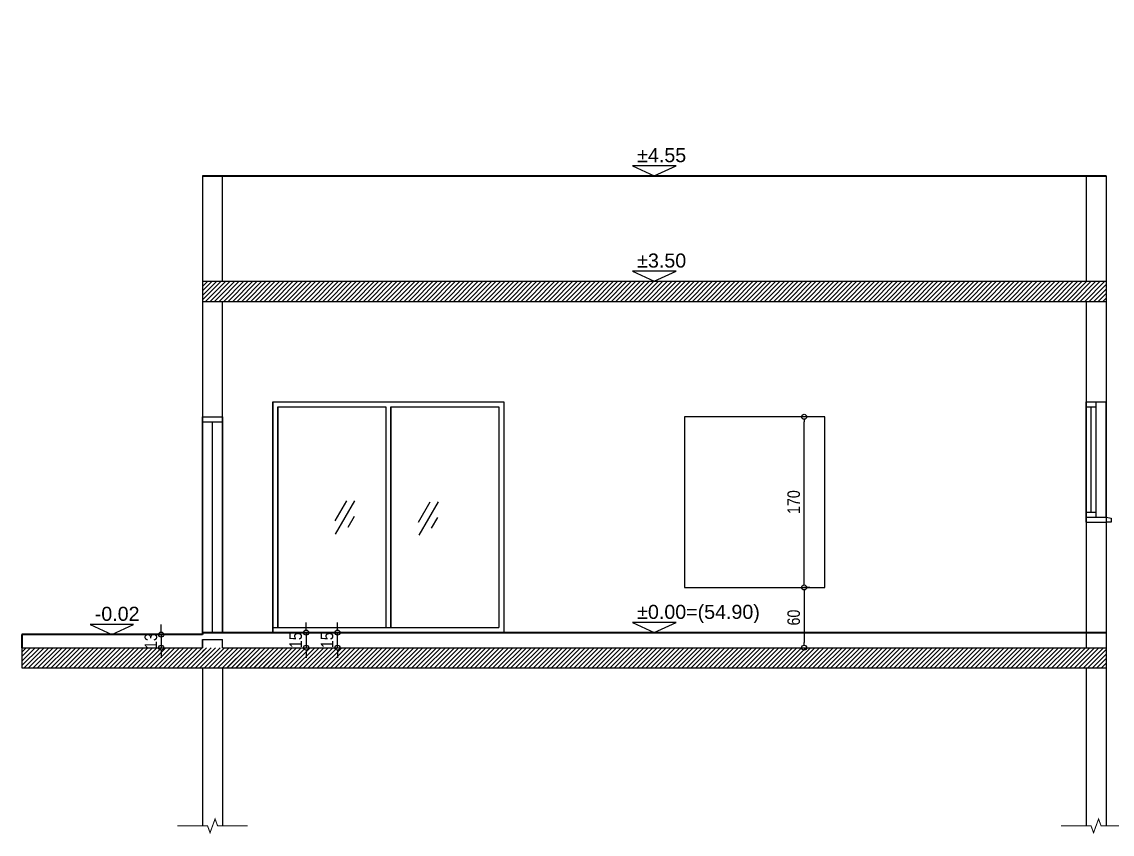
# Model space of a CAD drawing. Header units: millimetres. Extents: x 16987892 to 17014545, y 63475219 to 63484768.
# Drawn here: x 16993374 to 16994460, y 63480247 to 63481056 of the extents above; entities that cross this region are included whole.
import ezdxf

# ---------------------------------------------------------------- set-up
doc = ezdxf.new("R2010")
doc.units = ezdxf.units.MM
doc.header["$LTSCALE"] = 0.01
for name, color, linetype in [('A-DIM', 6, 'Continuous'), ('Dim-50', 8, 'Continuous'), ('DOOR', 4, 'Continuous'), ('Gray', 252, 'Continuous'), ('wall', 2, 'Continuous'), ('win', 2, 'Continuous'), ('Window', 6, 'Continuous')]:
    doc.layers.add(name, color=color, linetype=linetype)
doc.layers.add('MAB 2', color=160, linetype='Continuous', lineweight=40)
doc.styles.add('DIM', font='oron_.shx', dxfattribs={"width": 0.85})
doc.styles.get("Standard").update_dxf_attribs({"font": 'arial.ttf'})
doc.dimstyles.new('RIKI 1_50', dxfattribs={"dimscale": 5, "dimtxt": 2.5, "dimasz": 1, "dimexe": 0.1, "dimexo": 3, "dimgap": 0.8, "dimtad": 1, "dimdec": 1, "dimrnd": 1, "dimdsep": 46, "dimtxsty": 'DIM', "dimblk": 'DOTBLANK', "dimcen": 0.15, "dimdle": 0.1, "dimclrt": 7, "dimadec": 0, "dimazin": 0, "dimtfac": 1, "dimtdec": 1, "dimtix": 1, "dimtmove": 2, "dimatfit": 3, "dimfxl": 5, "dimfxlon": 1, "dimtolj": 1, "dimarcsym": 0})
pattern_1 = [(45, (0, 0), (-2.245064030267288, 2.245064030267288), [])]

# ---------------------------------------------------------------- blocks, each defined once
blk = doc.blocks.new('window-side')
at = {"layer": 'wall', "ltscale": 100}
for p, q in [((0, 115), (20, 115)), ((0, -5), (20, -5))]:
    blk.add_line(p, q, dxfattribs=at)
at = {"layer": 'Window', "ltscale": 100}
for p, q in [((0, 0), (0, 115)), ((0, 0), (0, 115)), ((0, 115), (0, 110)), ((0, 110), (10, 110)), ((5, 5.000000007450581), (5, 110.0000000074506)), ((10, 0), (10, 115)), ((20, 0), (20, 115)), ((0, 5), (10, 5)), ((0, -5), (0, 0)), ((0, 0), (20.00000000372529, 0)), ((20.00000000372529, 0), (25.00000000372529, -1)), ((25, -5), (20.00000000372529, -5)), ((25.00000000372529, -1), (25, -5))]:
    blk.add_line(p, q, dxfattribs=at)
blk = doc.blocks.new('door-side')
at = {"layer": 'DOOR', "ltscale": 100}
for p, q in [((0, 7.450580596923828e-09), (0, 215.0000000149012)), ((0, 215.0000000149012), (0, 210.0000000149012)), ((0, 210.0000000149012), (20, 210.0000000149012)), ((10, 7.450580596923828e-09), (10, 210.0000000149012)), ((20, 215.0000000149012), (20, 7.450580596923828e-09))]:
    blk.add_line(p, q, dxfattribs=at)
at = {"layer": 'wall', "ltscale": 100}
blk.add_line((0, 215.0000000149012), (20, 215.0000000149012), dxfattribs=at)
blk = doc.blocks.new('miflas')
blk.add_lwpolyline([(0, 0), (10.83179867773015, 5), (-10.83179867773015, 5)], close=True)
blk.add_attdef('MIFLAS', (-8.531264202272723, 6.840107099037596), '', height=7)
blk = doc.blocks.new('_DotBlank')
at = {"color": 0, "linetype": 'ByBlock', "lineweight": -2}
blk.add_line((-0.5, 0), (-1, 0), dxfattribs=at)
blk.add_circle((0, 0), 0.5, dxfattribs=at)
blk = doc.blocks.new('*D748')
at = {"layer": 'A-DIM', "color": 0, "lineweight": -2, "ltscale": 100, "transparency": 16777216}
for p, q in [((16994563.24559944, 63480412.7708822), (16994588.74559944, 63480412.7708822)), ((16994588.24559944, 63480407.7708822), (16994588.24559944, 63480260.29400101)), ((16994563.24559944, 63480255.29400101), (16994588.74559944, 63480255.29400101))]:
    blk.add_line(p, q, dxfattribs=at)
at = {"layer": 'DEFPOINTS', "color": 0, "ltscale": 100, "transparency": 16777216}
for p in [(16994453.87733543, 63480412.7708822), (16994453.87733543, 63480255.29400101), (16994588.24559944, 63480255.29400101)]:
    blk.add_point(p, dxfattribs=at)
at = {"layer": 'A-DIM', "color": 0, "lineweight": -2, "ltscale": 100, "transparency": 16777216, "xscale": 5, "yscale": 5, "zscale": 5}
for p, rotation in [((16994588.24559944, 63480412.7708822), 90), ((16994588.24559944, 63480255.29400101), 270)]:
    blk.add_blockref('_DotBlank', p, dxfattribs=dict(at, rotation=rotation))
at = {"layer": 'A-DIM', "color": 7, "ltscale": 100, "transparency": 16777216, "insert": (16994577.99559946, 63480334.03244159), "char_height": 12.5, "attachment_point": 5, "rotation": 90, "style": 'DIM'}
blk.add_mtext('\\A1;157', dxfattribs=at)
blk = doc.blocks.new('*D749')
at = {"layer": 'A-DIM', "color": 0, "lineweight": -2, "ltscale": 100, "transparency": 16777216}
for p, q in [((16994588.24559944, 63480437.77088221), (16994588.24559944, 63480442.77088221)), ((16994563.24559944, 63480432.77088221), (16994588.74559944, 63480432.77088221)), ((16994588.24559944, 63480412.7708822), (16994588.24559944, 63480432.77088221)), ((16994563.24559944, 63480412.7708822), (16994588.74559944, 63480412.7708822)), ((16994588.24559944, 63480407.7708822), (16994588.24559944, 63480402.7708822))]:
    blk.add_line(p, q, dxfattribs=at)
at = {"layer": 'DEFPOINTS', "color": 0, "ltscale": 100, "transparency": 16777216}
for p in [(16993553.87733543, 63480432.77088221), (16994588.24559944, 63480432.77088221), (16994453.87733543, 63480412.7708822)]:
    blk.add_point(p, dxfattribs=at)
at = {"layer": 'A-DIM', "color": 0, "lineweight": -2, "ltscale": 100, "transparency": 16777216, "xscale": 5, "yscale": 5, "zscale": 5}
for p, rotation in [((16994588.24559944, 63480432.77088221), 270), ((16994588.24559944, 63480412.7708822), 90)]:
    blk.add_blockref('_DotBlank', p, dxfattribs=dict(at, rotation=rotation))
at = {"layer": 'A-DIM', "color": 7, "ltscale": 100, "transparency": 16777216, "insert": (16994577.99559946, 63480422.77088219), "char_height": 12.5, "attachment_point": 5, "rotation": 90, "style": 'DIM'}
blk.add_mtext('\\A1;20', dxfattribs=at)
blk = doc.blocks.new('*D750')
at = {"layer": 'A-DIM', "color": 0, "lineweight": -2, "ltscale": 100, "transparency": 16777216}
for p, q in [((16993688.24559944, 63480452.7708822), (16993688.24559944, 63480457.7708822)), ((16993713.24559944, 63480447.7708822), (16993687.74559944, 63480447.7708822)), ((16993688.24559944, 63480432.77088221), (16993688.24559944, 63480447.7708822)), ((16993663.24559944, 63480432.77088221), (16993688.74559944, 63480432.77088221)), ((16993688.24559944, 63480427.77088221), (16993688.24559944, 63480422.77088221))]:
    blk.add_line(p, q, dxfattribs=at)
at = {"layer": 'DEFPOINTS', "color": 0, "ltscale": 100, "transparency": 16777216}
for p in [(16993688.24559944, 63480447.7708822), (16994453.87733543, 63480447.7708822), (16993553.87733543, 63480432.77088221)]:
    blk.add_point(p, dxfattribs=at)
at = {"layer": 'A-DIM', "color": 0, "lineweight": -2, "ltscale": 100, "transparency": 16777216, "xscale": 5, "yscale": 5, "zscale": 5}
for p, rotation in [((16993688.24559944, 63480447.7708822), 270), ((16993688.24559944, 63480432.77088221), 90)]:
    blk.add_blockref('_DotBlank', p, dxfattribs=dict(at, rotation=rotation))
at = {"layer": 'A-DIM', "color": 7, "ltscale": 100, "transparency": 16777216, "insert": (16993677.99559946, 63480440.27088219), "char_height": 12.5, "attachment_point": 5, "rotation": 90, "style": 'DIM'}
blk.add_mtext('\\A1;15', dxfattribs=at)
blk = doc.blocks.new('*D751')
at = {"layer": 'A-DIM', "color": 0, "lineweight": -2, "ltscale": 100, "transparency": 16777216}
for p, q in [((16994563.24559944, 63480777.7708822), (16994588.74559944, 63480777.7708822)), ((16994588.24559944, 63480772.7708822), (16994588.24559944, 63480452.7708822)), ((16994563.24559944, 63480447.7708822), (16994588.74559944, 63480447.7708822))]:
    blk.add_line(p, q, dxfattribs=at)
at = {"layer": 'DEFPOINTS', "color": 0, "ltscale": 100, "transparency": 16777216}
for p in [(16994453.87733543, 63480777.7708822), (16994453.87733543, 63480447.7708822), (16994588.24559944, 63480447.7708822)]:
    blk.add_point(p, dxfattribs=at)
at = {"layer": 'A-DIM', "color": 0, "lineweight": -2, "ltscale": 100, "transparency": 16777216, "xscale": 5, "yscale": 5, "zscale": 5}
for p, rotation in [((16994588.24559944, 63480777.7708822), 90), ((16994588.24559944, 63480447.7708822), 270)]:
    blk.add_blockref('_DotBlank', p, dxfattribs=dict(at, rotation=rotation))
at = {"layer": 'A-DIM', "color": 7, "ltscale": 100, "transparency": 16777216, "insert": (16994577.99559946, 63480612.77088218), "char_height": 12.5, "attachment_point": 5, "rotation": 90, "style": 'DIM'}
blk.add_mtext('\\A1;330', dxfattribs=at)
blk = doc.blocks.new('*D752')
at = {"layer": 'A-DIM', "color": 0, "lineweight": -2, "ltscale": 100, "transparency": 16777216}
for p, q in [((16994563.24559943, 63480777.7708822), (16994588.74559943, 63480777.7708822)), ((16994563.24559943, 63480777.77088221), (16994588.74559943, 63480777.77088221)), ((16994588.24559943, 63480782.77088221), (16994588.24559943, 63480787.77088221)), ((16994588.24559943, 63480777.7708822), (16994588.24559943, 63480777.77088221)), ((16994588.24559943, 63480772.7708822), (16994588.24559943, 63480767.7708822))]:
    blk.add_line(p, q, dxfattribs=at)
at = {"layer": 'DEFPOINTS', "color": 0, "ltscale": 100, "transparency": 16777216}
for p in [(16994433.87733543, 63480777.77088221), (16994453.87733543, 63480777.7708822), (16994588.24559943, 63480777.77088221)]:
    blk.add_point(p, dxfattribs=at)
at = {"layer": 'A-DIM', "color": 0, "lineweight": -2, "ltscale": 100, "transparency": 16777216, "xscale": 5, "yscale": 5, "zscale": 5}
for p, rotation in [((16994588.24559943, 63480777.77088221), 270), ((16994588.24559943, 63480777.7708822), 90)]:
    blk.add_blockref('_DotBlank', p, dxfattribs=dict(at, rotation=rotation))
at = {"layer": 'A-DIM', "color": 7, "ltscale": 100, "transparency": 16777216, "insert": (16994577.99559945, 63480777.77088219), "char_height": 12.5, "attachment_point": 5, "rotation": 90, "style": 'DIM'}
blk.add_mtext('\\A1;0', dxfattribs=at)
blk = doc.blocks.new('*D753')
at = {"layer": 'A-DIM', "color": 0, "lineweight": -2, "ltscale": 100, "transparency": 16777216}
for p, q in [((16994588.24559944, 63480802.7708822), (16994588.24559944, 63480807.7708822)), ((16994563.24559944, 63480797.7708822), (16994588.74559944, 63480797.7708822)), ((16994588.24559944, 63480797.7708822), (16994588.24559944, 63480777.77088221)), ((16994563.24559944, 63480777.77088221), (16994588.74559944, 63480777.77088221)), ((16994588.24559944, 63480772.77088221), (16994588.24559944, 63480767.77088221))]:
    blk.add_line(p, q, dxfattribs=at)
at = {"layer": 'DEFPOINTS', "color": 0, "ltscale": 100, "transparency": 16777216}
for p in [(16994453.87733543, 63480797.7708822), (16994433.87733543, 63480777.77088221), (16994588.24559944, 63480777.77088221)]:
    blk.add_point(p, dxfattribs=at)
at = {"layer": 'A-DIM', "color": 0, "lineweight": -2, "ltscale": 100, "transparency": 16777216, "xscale": 5, "yscale": 5, "zscale": 5}
for p, rotation in [((16994588.24559944, 63480797.7708822), 270), ((16994588.24559944, 63480777.77088221), 90)]:
    blk.add_blockref('_DotBlank', p, dxfattribs=dict(at, rotation=rotation))
at = {"layer": 'A-DIM', "color": 7, "ltscale": 100, "transparency": 16777216, "insert": (16994577.99559946, 63480787.77088219), "char_height": 12.5, "attachment_point": 5, "rotation": 90, "style": 'DIM'}
blk.add_mtext('\\A1;20', dxfattribs=at)
blk = doc.blocks.new('*D754')
at = {"layer": 'A-DIM', "color": 0, "lineweight": -2, "ltscale": 100, "transparency": 16777216}
for p, q in [((16994588.24559943, 63480802.77088221), (16994588.24559943, 63480807.77088221)), ((16994563.24559943, 63480797.7708822), (16994588.74559943, 63480797.7708822)), ((16994563.24559943, 63480797.77088221), (16994588.74559943, 63480797.77088221)), ((16994588.24559943, 63480797.7708822), (16994588.24559943, 63480797.77088221)), ((16994588.24559943, 63480792.7708822), (16994588.24559943, 63480787.7708822))]:
    blk.add_line(p, q, dxfattribs=at)
at = {"layer": 'DEFPOINTS', "color": 0, "ltscale": 100, "transparency": 16777216}
for p in [(16994433.87733543, 63480797.77088221), (16994453.87733543, 63480797.7708822), (16994588.24559943, 63480797.77088221)]:
    blk.add_point(p, dxfattribs=at)
at = {"layer": 'A-DIM', "color": 0, "lineweight": -2, "ltscale": 100, "transparency": 16777216, "xscale": 5, "yscale": 5, "zscale": 5}
for p, rotation in [((16994588.24559943, 63480797.77088221), 270), ((16994588.24559943, 63480797.7708822), 90)]:
    blk.add_blockref('_DotBlank', p, dxfattribs=dict(at, rotation=rotation))
at = {"layer": 'A-DIM', "color": 7, "ltscale": 100, "transparency": 16777216, "insert": (16994577.99559945, 63480797.77088219), "char_height": 12.5, "attachment_point": 5, "rotation": 90, "style": 'DIM'}
blk.add_mtext('\\A1;0', dxfattribs=at)
blk = doc.blocks.new('*D755')
at = {"layer": 'A-DIM', "color": 0, "lineweight": -2, "ltscale": 100, "transparency": 16777216}
for p, q in [((16994563.24559944, 63480902.7708822), (16994588.74559944, 63480902.7708822)), ((16994588.24559944, 63480897.7708822), (16994588.24559944, 63480802.77088221)), ((16994563.24559944, 63480797.77088221), (16994588.74559944, 63480797.77088221))]:
    blk.add_line(p, q, dxfattribs=at)
at = {"layer": 'DEFPOINTS', "color": 0, "ltscale": 100, "transparency": 16777216}
for p in [(16994453.87733543, 63480902.7708822), (16994433.87733543, 63480797.77088221), (16994588.24559944, 63480797.77088221)]:
    blk.add_point(p, dxfattribs=at)
at = {"layer": 'A-DIM', "color": 0, "lineweight": -2, "ltscale": 100, "transparency": 16777216, "xscale": 5, "yscale": 5, "zscale": 5}
for p, rotation in [((16994588.24559944, 63480902.7708822), 90), ((16994588.24559944, 63480797.77088221), 270)]:
    blk.add_blockref('_DotBlank', p, dxfattribs=dict(at, rotation=rotation))
at = {"layer": 'A-DIM', "color": 7, "ltscale": 100, "transparency": 16777216, "insert": (16994577.99559946, 63480850.27088219), "char_height": 12.5, "attachment_point": 5, "rotation": 90, "style": 'DIM'}
blk.add_mtext('\\A1;105', dxfattribs=at)
blk = doc.blocks.new('*D756')
at = {"layer": 'A-DIM', "color": 0, "lineweight": -2, "ltscale": 100, "transparency": 16777216}
for p, q in [((16994588.24559945, 63480907.77088221), (16994588.24559945, 63480912.77088221)), ((16994563.24559945, 63480902.7708822), (16994588.74559945, 63480902.7708822)), ((16994563.24559945, 63480902.77088221), (16994588.74559945, 63480902.77088221)), ((16994588.24559945, 63480902.7708822), (16994588.24559945, 63480902.77088221)), ((16994588.24559945, 63480897.7708822), (16994588.24559945, 63480892.7708822))]:
    blk.add_line(p, q, dxfattribs=at)
at = {"layer": 'DEFPOINTS', "color": 0, "ltscale": 100, "transparency": 16777216}
for p in [(16994433.87733543, 63480902.77088221), (16994453.87733543, 63480902.7708822), (16994588.24559945, 63480902.77088221)]:
    blk.add_point(p, dxfattribs=at)
at = {"layer": 'A-DIM', "color": 0, "lineweight": -2, "ltscale": 100, "transparency": 16777216, "xscale": 5, "yscale": 5, "zscale": 5}
for p, rotation in [((16994588.24559945, 63480902.77088221), 270), ((16994588.24559945, 63480902.7708822), 90)]:
    blk.add_blockref('_DotBlank', p, dxfattribs=dict(at, rotation=rotation))
at = {"layer": 'A-DIM', "color": 7, "ltscale": 100, "transparency": 16777216, "insert": (16996503.87733542, 63481365.60746995), "char_height": 12.5, "attachment_point": 5, "rotation": 90, "style": 'DIM'}
blk.add_mtext('\\A1;0', dxfattribs=at)
blk = doc.blocks.new('*D758')
at = {"layer": 'A-DIM', "color": 0, "lineweight": -2, "ltscale": 100, "transparency": 16777216}
for p, q in [((16993512.73620407, 63480450.83471788), (16993512.73620407, 63480455.83471788)), ((16993512.73620407, 63480445.83471788), (16993513.23620407, 63480445.83471788)), ((16993512.73620407, 63480445.83471788), (16993512.73620407, 63480432.77088221)), ((16993487.73620407, 63480432.77088221), (16993513.23620407, 63480432.77088221)), ((16993512.73620407, 63480427.77088221), (16993512.73620407, 63480422.77088221))]:
    blk.add_line(p, q, dxfattribs=at)
at = {"layer": 'DEFPOINTS', "color": 0, "ltscale": 100, "transparency": 16777216}
for p in [(16993512.73620405, 63480445.83471788), (16993396.95603091, 63480432.77088221), (16993512.73620407, 63480432.77088221)]:
    blk.add_point(p, dxfattribs=at)
at = {"layer": 'A-DIM', "color": 0, "lineweight": -2, "ltscale": 100, "transparency": 16777216, "xscale": 5, "yscale": 5, "zscale": 5}
for p, rotation in [((16993512.73620407, 63480445.83471788), 270), ((16993512.73620407, 63480432.77088221), 90)]:
    blk.add_blockref('_DotBlank', p, dxfattribs=dict(at, rotation=rotation))
at = {"layer": 'A-DIM', "color": 7, "ltscale": 100, "transparency": 16777216, "insert": (16993502.48620408, 63480439.30280002), "char_height": 12.5, "attachment_point": 5, "rotation": 90, "style": 'DIM'}
blk.add_mtext('\\A1;13', dxfattribs=at)
blk = doc.blocks.new('*D759')
at = {"layer": 'A-DIM', "color": 0, "lineweight": -2, "ltscale": 100, "transparency": 16777216}
for p, q in [((16993656.98479103, 63480452.7708822), (16993656.98479103, 63480457.7708822)), ((16993631.98479103, 63480447.7708822), (16993657.48479103, 63480447.7708822)), ((16993656.98479103, 63480447.7708822), (16993656.98479103, 63480432.77088221)), ((16993656.98479103, 63480432.77088221), (16993657.48479103, 63480432.77088221)), ((16993656.98479103, 63480427.77088221), (16993656.98479103, 63480422.77088221))]:
    blk.add_line(p, q, dxfattribs=at)
at = {"layer": 'DEFPOINTS', "color": 0, "ltscale": 100, "transparency": 16777216}
for p in [(16993553.87733543, 63480447.7708822), (16993656.98479103, 63480432.77088221), (16993656.98479103, 63480432.77088221)]:
    blk.add_point(p, dxfattribs=at)
at = {"layer": 'A-DIM', "color": 0, "lineweight": -2, "ltscale": 100, "transparency": 16777216, "xscale": 5, "yscale": 5, "zscale": 5}
for p, rotation in [((16993656.98479103, 63480447.7708822), 270), ((16993656.98479103, 63480432.77088221), 90)]:
    blk.add_blockref('_DotBlank', p, dxfattribs=dict(at, rotation=rotation))
at = {"layer": 'A-DIM', "color": 7, "ltscale": 100, "transparency": 16777216, "insert": (16993646.73479105, 63480440.27088219), "char_height": 12.5, "attachment_point": 5, "rotation": 90, "style": 'DIM'}
blk.add_mtext('\\A1;15', dxfattribs=at)
blk = doc.blocks.new('*D763')
at = {"layer": 'A-DIM', "color": 0, "lineweight": -2, "ltscale": 100, "transparency": 16777216}
for p, q in [((16994158.87733515, 63480662.77088221), (16994152.49898554, 63480662.77088221)), ((16994152.99898554, 63480497.77088221), (16994152.99898554, 63480657.77088221)), ((16994158.87733515, 63480492.77088221), (16994152.49898554, 63480492.77088221))]:
    blk.add_line(p, q, dxfattribs=at)
at = {"layer": 'DEFPOINTS', "color": 0, "ltscale": 100, "transparency": 16777216}
for p in [(16994152.99898554, 63480662.77088221), (16994173.87733515, 63480662.77088221), (16994173.87733515, 63480492.77088221)]:
    blk.add_point(p, dxfattribs=at)
at = {"layer": 'A-DIM', "color": 0, "lineweight": -2, "ltscale": 100, "transparency": 16777216, "xscale": 5, "yscale": 5, "zscale": 5}
for p, rotation in [((16994152.99898554, 63480662.77088221), 90), ((16994152.99898554, 63480492.77088221), 270)]:
    blk.add_blockref('_DotBlank', p, dxfattribs=dict(at, rotation=rotation))
at = {"layer": 'A-DIM', "color": 7, "ltscale": 100, "transparency": 16777216, "insert": (16994142.74898555, 63480577.77088219), "char_height": 12.5, "attachment_point": 5, "rotation": 90, "style": 'DIM'}
blk.add_mtext('\\A1;170', dxfattribs=at)
blk = doc.blocks.new('*D764')
at = {"layer": 'A-DIM', "color": 0, "lineweight": -2, "ltscale": 100, "transparency": 16777216}
for p, q in [((16994158.87733515, 63480492.77088221), (16994152.49898555, 63480492.77088221)), ((16994152.99898555, 63480487.77088221), (16994152.99898555, 63480437.7708822)), ((16994127.99898555, 63480432.7708822), (16994153.49898555, 63480432.7708822))]:
    blk.add_line(p, q, dxfattribs=at)
at = {"layer": 'DEFPOINTS', "color": 0, "ltscale": 100, "transparency": 16777216}
for p in [(16994173.87733515, 63480492.77088221), (16994013.87733543, 63480432.7708822), (16994152.99898555, 63480432.7708822)]:
    blk.add_point(p, dxfattribs=at)
at = {"layer": 'A-DIM', "color": 0, "lineweight": -2, "ltscale": 100, "transparency": 16777216, "xscale": 5, "yscale": 5, "zscale": 5}
for p, rotation in [((16994152.99898555, 63480492.77088221), 90), ((16994152.99898555, 63480432.7708822), 270)]:
    blk.add_blockref('_DotBlank', p, dxfattribs=dict(at, rotation=rotation))
at = {"layer": 'A-DIM', "color": 7, "ltscale": 100, "transparency": 16777216, "insert": (16994142.74898557, 63480462.77088219), "char_height": 12.5, "attachment_point": 5, "rotation": 90, "style": 'DIM'}
blk.add_mtext('\\A1;60', dxfattribs=at)

msp = doc.modelspace()

# ---------------------------------------------------------------- hatches: boundary and pattern name
at = {"layer": 'Gray', "ltscale": 100}
h = msp.add_hatch(dxfattribs=at)
h.set_pattern_fill('ANSI31', color=256)
h.set_pattern_definition(pattern_1)
h.paths.add_polyline_path([(16994453.87733542, 63480797.77088217), (16993553.87733542, 63480797.77088217), (16993553.87733542, 63480777.77088217), (16994453.87733542, 63480777.77088217)])
h = msp.add_hatch(dxfattribs=at)
h.set_pattern_fill('ANSI31', color=256)
h.set_pattern_definition(pattern_1)
h.paths.add_polyline_path([(16993628.87733343, 63480432.77088218), (16993373.87733542, 63480432.77088218), (16993373.87733542, 63480412.77088218), (16993628.8773334, 63480412.77088218)])
h = msp.add_hatch(dxfattribs=at)
h.set_pattern_fill('ANSI31', color=256)
h.set_pattern_definition(pattern_1)
h.paths.add_polyline_path([(16994453.87733542, 63480432.77088217), (16993553.87733542, 63480432.77088217), (16993553.87733542, 63480412.77088217), (16994453.87733542, 63480412.77088217)])

# ---------------------------------------------------------------- linework, layer by layer
at = {"layer": 'MAB 2', "ltscale": 100}
for p, q in [((16993553.87733542, 63480902.77088217), (16994453.87733542, 63480902.77088217)), ((16993553.87733542, 63480445.83471785), (16993373.87733542, 63480445.83471785)), ((16993373.87733542, 63480445.83471785), (16993373.87733542, 63480432.77088218)), ((16993553.87733542, 63480447.77088217), (16994453.87733542, 63480447.77088217)), ((16993553.87733542, 63480447.77088218), (16993553.87733542, 63480445.83471785))]:
    msp.add_line(p, q, dxfattribs=at)
at = {"layer": 'wall', "ltscale": 100}
for p, q in [((16993553.87733542, 63480902.77088217), (16993553.87733542, 63480445.83471785)), ((16993573.87733542, 63480797.77088217), (16993573.87733542, 63480902.77088217)), ((16994433.87733542, 63480902.77088218), (16994433.87733542, 63480797.77088218)), ((16994453.87733542, 63480902.77088217), (16994453.87733542, 63480255.29400098)), ((16993553.87733542, 63480797.77088217), (16994453.87733542, 63480797.77088217)), ((16993553.87733542, 63480777.77088217), (16994453.87733542, 63480777.77088217)), ((16993573.87733542, 63480447.77088218), (16993573.87733542, 63480777.77088217)), ((16994433.87733542, 63480777.77088218), (16994433.87733542, 63480432.77088217)), ((16993553.87733542, 63480440.94418444), (16993553.87733542, 63480432.77088218)), ((16993573.87733542, 63480432.77088217), (16993573.87733542, 63480440.94418444)), ((16993573.87733542, 63480432.77088217), (16994453.87733542, 63480432.77088217)), ((16993553.87733542, 63480412.77088217), (16994453.87733542, 63480412.77088217)), ((16993553.87733542, 63480412.77088217), (16993553.87733542, 63480255.29400098)), ((16993573.87733542, 63480412.77088217), (16993573.87733542, 63480255.29400098)), ((16994433.87733542, 63480412.77088217), (16994433.87733542, 63480255.29400098))]:
    msp.add_line(p, q, dxfattribs=at)
at = {"layer": 'wall', "ltscale": 100, "const_width": 1}
for points in [[(16993528.87733542, 63480255.29400098), (16993558.87733542, 63480255.29400097), (16993561.37733543, 63480248.42530741), (16993566.37733542, 63480262.16269451), (16993568.87733542, 63480255.29400097), (16993598.87733542, 63480255.29400098)], [(16994408.87733542, 63480255.29400098), (16994438.87733542, 63480255.29400097), (16994441.37733542, 63480248.42530741), (16994446.37733541, 63480262.16269451), (16994448.87733542, 63480255.29400097), (16994478.87733542, 63480255.29400098)]]:
    msp.add_lwpolyline(points, dxfattribs=at)
at = {"layer": 'win', "ltscale": 100}
for p, q in [((16993373.87733542, 63480432.77088218), (16993553.87733542, 63480432.77088218)), ((16993373.87733542, 63480432.77088218), (16993373.87733542, 63480412.77088218)), ((16993553.87733542, 63480432.77088218), (16993553.87733542, 63480440.94418444)), ((16993553.87733542, 63480440.94418444), (16993573.87733542, 63480440.94418445)), ((16993573.87733542, 63480432.77088219), (16994453.87733542, 63480432.77088217)), ((16993373.87733542, 63480412.77088218), (16994453.87733542, 63480412.77088217))]:
    msp.add_line(p, q, dxfattribs=at)
at = {"layer": 'Window', "ltscale": 100}
for p, q in [((16993623.87733885, 63480677.77088217), (16993623.87733958, 63480447.77088217)), ((16993623.87733958, 63480447.77088217), (16993623.87733958, 63480677.77088217)), ((16993623.87733958, 63480677.77088217), (16993853.87733547, 63480677.77088217)), ((16993628.87733378, 63480672.77088217), (16993628.87733346, 63480452.77088217)), ((16993628.87733346, 63480452.77088217), (16993628.87733379, 63480672.77088217)), ((16993628.87733379, 63480672.77088217), (16993736.37688975, 63480672.77088217)), ((16993628.87733379, 63480672.77088217), (16993736.37688975, 63480672.77088218)), ((16993736.37688975, 63480672.77088217), (16993736.37688975, 63480452.77088217)), ((16993736.37688975, 63480672.77088217), (16993736.37688975, 63480452.77088217)), ((16993741.37733547, 63480672.77088217), (16993741.37733547, 63480452.77088217)), ((16993741.37733547, 63480452.77088217), (16993741.37733547, 63480672.77088218)), ((16993741.37733547, 63480672.77088218), (16993848.87733546, 63480672.77088218)), ((16993741.37733547, 63480672.77088218), (16993848.87733546, 63480672.77088218)), ((16993848.87733546, 63480672.77088218), (16993848.87733546, 63480452.77088217)), ((16993848.87733546, 63480672.77088218), (16993848.87733546, 63480452.77088217)), ((16993853.87733547, 63480677.77088217), (16993853.87733547, 63480447.77088217)), ((16993853.87733547, 63480677.77088217), (16993853.87733547, 63480447.77088217)), ((16994173.87733515, 63480662.77088218), (16994033.87733515, 63480662.77088218)), ((16994033.87733515, 63480662.77088218), (16994033.87733515, 63480492.77088218)), ((16994173.87733515, 63480492.77088218), (16994173.87733515, 63480662.77088218)), ((16993685.8985001, 63480559.0696546), (16993697.48999927, 63480579.1467201)), ((16993686.42359156, 63480545.95305949), (16993705.58796044, 63480579.1467201)), ((16993769.10087311, 63480557.84486987), (16993780.69237228, 63480577.92193538)), ((16993769.62596457, 63480544.72827477), (16993788.79033345, 63480577.92193538)), ((16993698.84790302, 63480552.93829657), (16993705.12175027, 63480563.80491876)), ((16993782.05027603, 63480551.71351185), (16993788.32412327, 63480562.58013403)), ((16994033.87733515, 63480492.77088218), (16994173.87733515, 63480492.77088218)), ((16993623.87733958, 63480452.77088217), (16993848.87733546, 63480452.77088217)), ((16993623.87733958, 63480447.77088217), (16993853.87733547, 63480447.77088217)), ((16993736.37688975, 63480447.77088217), (16993741.37733547, 63480447.77088217))]:
    msp.add_line(p, q, dxfattribs=at)

# ---------------------------------------------------------------- block references
at = {"layer": 'Dim-50'}
for name, p in [('window-side', (16994433.87733542, 63480562.77088217)), ('door-side', (16993553.87733542, 63480447.77088217))]:
    msp.add_blockref(name, p, dxfattribs=at)
at = {"layer": 'wall', "ltscale": 100, "xscale": 2, "yscale": 2, "zscale": 2}
for p, values in [((16994003.87733542, 63480902.77088217), {'MIFLAS': '%%p4.55'}), ((16994003.87733542, 63480797.77088217), {'MIFLAS': '%%p3.50'}), ((16993463.6267024, 63480445.83471785), {'MIFLAS': '-0.02'}), ((16994003.87733542, 63480447.77088217), {'MIFLAS': '%%p0.00=(54.90)'})]:
    msp.add_blockref('miflas', p, dxfattribs=at).add_auto_attribs(values)

# ---------------------------------------------------------------- dimensions: what is measured, and where the dimension line sits
at = {"layer": 'A-DIM', "ltscale": 100}
dim = msp.add_linear_dim(base=(16994588.24559945, 63480902.77088221), p1=(16994453.87733542, 63480902.77088217), p2=(16994433.87733542, 63480902.77088218), angle=270, dimstyle='RIKI 1_50', dxfattribs=at)
dim.commit()
dim.dimension.update_dxf_attribs({"geometry": '*D756', "text_midpoint": (16996503.87733542, 63481365.60746995), "dimtype": 160})
for base, p1, p2, angle, picture, middle in [((16994588.24559944, 63480797.77088221), (16994453.87733542, 63480902.77088217), (16994433.87733542, 63480797.77088218), 270, '*D755', (16994577.99559946, 63480850.27088219)), ((16994588.24559944, 63480777.77088221), (16994453.87733542, 63480797.77088217), (16994433.87733542, 63480777.77088218), 270, '*D753', (16994577.99559946, 63480787.77088219)), ((16994588.24559943, 63480797.77088221), (16994453.87733542, 63480797.77088217), (16994433.87733542, 63480797.77088218), 270, '*D754', (16994577.99559945, 63480797.77088219)), ((16994588.24559943, 63480777.77088221), (16994453.87733542, 63480777.77088217), (16994433.87733542, 63480777.77088218), 270, '*D752', (16994577.99559945, 63480777.77088219)), ((16994588.24559944, 63480447.7708822), (16994453.87733542, 63480777.77088217), (16994453.87733542, 63480447.77088217), 270, '*D751', (16994577.99559946, 63480612.77088218)), ((16994152.99898554, 63480662.77088221), (16994173.87733515, 63480492.77088218), (16994173.87733515, 63480662.77088218), 90, '*D763', (16994142.74898555, 63480577.77088219)), ((16994152.99898555, 63480432.7708822), (16994173.87733515, 63480492.77088218), (16994013.87733542, 63480432.77088217), 90, '*D764', (16994142.74898557, 63480462.77088219)), ((16993512.73620407, 63480432.77088221), (16993512.73620404, 63480445.83471785), (16993396.9560309, 63480432.77088218), 270, '*D758', (16993502.48620408, 63480439.30280002)), ((16993688.24559944, 63480447.7708822), (16993553.87733542, 63480432.77088218), (16994453.87733542, 63480447.77088217), 270, '*D750', (16993677.99559946, 63480440.27088219)), ((16993656.98479103, 63480432.77088221), (16993553.87733542, 63480447.77088217), (16993656.98479102, 63480432.77088218), 90, '*D759', (16993646.73479105, 63480440.27088219)), ((16994588.24559944, 63480432.77088221), (16994453.87733542, 63480412.77088217), (16993553.87733542, 63480432.77088218), 270, '*D749', (16994577.99559946, 63480422.77088219)), ((16994588.24559944, 63480255.29400101), (16994453.87733542, 63480412.77088217), (16994453.87733542, 63480255.29400098), 270, '*D748', (16994577.99559946, 63480334.03244159))]:
    dim = msp.add_linear_dim(base=base, p1=p1, p2=p2, angle=angle, dimstyle='RIKI 1_50', dxfattribs=at)
    dim.commit()
    dim.dimension.update_dxf_attribs({"geometry": picture, "text_midpoint": middle})

doc.saveas('drawing.dxf')
